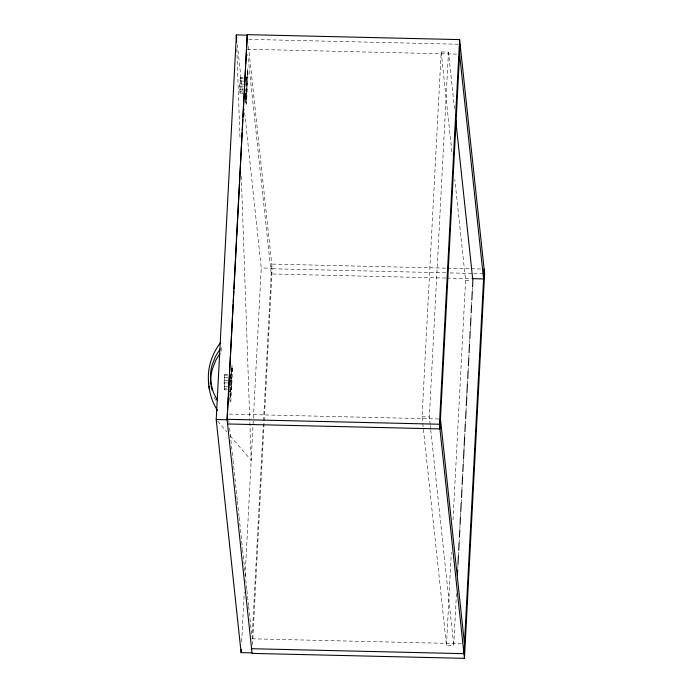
<?xml version="1.0" encoding="UTF-8"?>
<svg xmlns="http://www.w3.org/2000/svg" width="693" height="693" viewBox="0 0 693 693"><rect width="100%" height="100%" fill="white"/><g stroke="black" fill="none" stroke-linecap="round" stroke-linejoin="round"><path stroke-width="0.52" stroke-dasharray="3.46 2.6" d="M227.373 389.89L224.515 389.821L224.801 374.48L227.529 374.549M228.326 389.908L231.193 389.977L232.025 365.358L232.484 371.145L230.838 401.212L230.379 396.361L230.847 386.729L230.241 386.711M242.931 93.174L240.064 93.105L240.35 77.772L243.087 77.833M247.176 72.956L247.219 73.796L247.592 71.076L247.505 74.705L247.271 71.067M243.884 93.2L246.743 93.26L247.574 68.642M230.552 395.027L230.63 396.699L230.397 393.052L230.63 396.699M230.327 396.691L230.397 393.052M231.878 369.75L231.956 371.422L232.042 367.792L231.956 371.422M231.8 369.447L232.025 367.784M246.024 98.008L245.946 96.344L246.18 99.983L246.266 96.353L245.894 99.073L244.984 99.047M246.102 98.319L246.18 99.983M247.427 73.042L247.505 74.705M230.561 394.707L230.717 393.061M221.292 347.756L221.076 351.905L220.885 350.086M224.515 389.821L224.116 382.813L224.801 374.48M240.064 93.105L239.665 86.097L240.35 77.772M230.44 378.144L230.873 374.627M246.041 80.475L246.422 77.911M230.232 390.956L229.582 401.013M231.193 372.591L230.5 385.854L231.107 385.871M245.842 93.226L245.305 103.43C246.413 107.172 245.937 100.251 245.963 98.259L246.396 90.012L245.79 89.995M245.894 92.204L246.803 74.853M241.666 641.813L244.274 592.117M245.123 575.909L253.335 419.248M253.387 418.165L261.261 267.992L244.282 109.026M252.087 638.989L263.47 421.82M263.522 420.738L271.734 264.085L446.379 268.156M252.529 644.75L272.184 268.243L261.261 267.992M456.462 593.529L453.742 645.339L446.465 645.174L422.063 416.779L441.19 51.932L448.466 52.105L454.764 111.079M430.154 424.454L429.348 416.952L448.466 52.105M446.465 645.174L451.325 552.338M453.023 519.958L465.583 280.327L454.816 179.53M457.761 568.702L457.986 564.388M458.437 555.751L458.662 551.429M459.112 542.801L459.346 538.478M459.849 528.768L460.083 524.445M460.533 515.809L460.758 511.495M461.209 502.858L461.434 498.544M461.885 489.908L462.118 485.585M462.569 476.949L462.794 472.635M463.305 462.915L463.53 458.601M463.981 449.965L464.206 445.651M464.656 437.014L464.89 432.692M465.341 424.064L465.566 419.741M466.017 411.105L466.242 406.791M466.753 397.072L466.978 392.758M467.428 384.121L467.662 379.807M468.113 371.171L468.338 366.848M468.789 358.212L469.014 353.898M469.585 343.104L469.75 339.865M470.261 330.154L470.434 326.914M470.885 318.278L471.11 313.955M471.561 305.318L471.786 301.005M472.357 290.211L472.47 288.054M230.397 393.979C229.755 397.375 231.488 393.893 229.47 393.945M245.902 99.922L245.946 97.263L245.019 97.228M231.757 367.836L231.618 371.353M246.413 104.461L248.033 74.428L247.6 68.668M245.946 97.263L245.894 99.073M247.574 71.076L247.202 74.705M229.634 401.178L230.838 401.212M248.813 39.354L457.952 44.239M247.21 49.22L457.432 54.132M245.816 77.893L247.029 77.928M240.073 78.404L243.104 78.474M240.696 81.02L243.564 81.09M244.516 81.107L247.375 81.176M240.67 84L243.529 84.061M244.482 84.087L247.34 84.156M239.665 86.097L243.711 86.192M246.05 89.146L246.656 89.154M239.717 89.856L243.356 89.943M240.263 91.693L242.169 91.736M245.374 95.192L245.98 95.21M447.453 268.182L470.097 268.711M471.171 268.737L480.873 268.962M445.798 272.817L272.236 268.763L248.189 43.633M450.112 272.912L472.747 273.449M473.83 273.466L483.532 273.7M445.859 278.049L271.214 273.969L247.791 54.6M446.942 278.075L471.734 278.655M465.583 280.327L470.781 280.448M230.267 374.61L231.479 374.636M224.523 375.121L227.555 375.19M225.147 377.737L228.014 377.798M228.967 377.824L231.826 377.893M225.121 380.708L227.98 380.778M228.933 380.803L231.791 380.864M224.116 382.813L228.162 382.908M224.168 386.573L227.806 386.659M224.714 388.401L226.62 388.452M229.825 391.909L230.431 391.917M229.435 395.764L230.345 395.781M422.063 416.779L429.348 416.952M229.166 414.093L440.462 419.031M252.096 638.816L461.235 643.702M217.602 421.171L226.698 431.774M230.197 435.845L251.178 460.299L249.826 421.431M214.302 397.271L215.869 400.745M441.19 51.932L452.183 154.868M430.266 425.528L430.604 428.75M430.725 429.816L453.742 645.339M246.396 90.012L246.743 93.26M237.396 44.586L242.559 92.914M230.847 386.729L231.193 389.977M228.785 420.521L229.011 422.669M229.582 428.049L232.917 459.234M233.03 460.308L237.283 500.095M237.396 501.178L239.007 516.233M239.12 517.307L242.446 548.492M242.567 549.566L246.812 589.353M246.925 590.427L248.536 605.483M248.648 606.557L251.75 635.594M245.608 93.451L245.669 94.222A10.638 0.658 -88.7 0 0 246.561 90.757A10.638 0.658 -88.7 0 0 246.812 77.122M236.85 48.952L240.012 139.639M241.294 176.351L249.792 420.356M246.206 77.114A10.638 0.658 -88.7 0 1 245.954 90.74M245.738 93.338A10.638 0.658 -88.7 0 1 245.157 94.854M231.306 375.268A10.638 0.658 -88.7 0 1 230.96 388.201A10.638 0.658 -88.7 0 1 230.119 390.93M230.7 375.251A10.638 0.658 -88.7 0 1 230.405 387.456M230.067 390.973A10.638 0.658 -88.7 0 1 229.513 390.921M231.627 369.672C231.705 372.219 231.8 366.77 231.627 369.672"/><path stroke-width="1.04" d="M252.027 652.875L241.103 652.615L216.207 419.542L236.365 34.919L247.288 35.17L245.755 64.345M227.07 419.282L247.228 34.65L459.606 39.605L484.606 273.718L464.449 658.35L252.079 653.395L227.07 419.282L439.449 424.237L464.449 658.35M228.318 397.106L227.131 419.802L216.207 419.542M228.43 394.949L233.186 304.192M233.298 302.035L233.87 291.233M233.983 289.068L236.642 238.288M236.755 236.131L242.195 132.406M242.307 130.249L242.871 119.439M242.983 117.282L245.643 66.502M241.103 652.615L241.268 649.376M439.449 424.237L459.606 39.605M460.1 44.291L439.942 428.915L227.573 423.96M457.423 575.181L457.701 569.785M457.986 564.388L458.437 555.751M458.723 550.355L459.112 542.801M459.398 537.404L459.797 529.842M460.083 524.445L460.473 516.891M460.758 511.495L461.209 502.858M461.495 497.461L461.885 489.908M462.17 484.511L462.569 476.949M462.855 471.552L463.245 463.998M463.53 458.601L463.981 449.965M464.206 445.651L464.656 437.014M464.942 431.618L465.341 424.064M465.627 418.659L466.017 411.105M466.302 405.708L466.753 397.072M466.978 392.758L467.428 384.121M467.714 378.724L468.113 371.171M468.39 365.774L468.789 358.212M469.074 352.815L469.525 344.178M469.811 338.782L470.2 331.228M470.486 325.831L470.885 318.278M471.162 312.881L471.561 305.318M471.846 299.922L472.297 291.294M472.522 286.971L472.86 280.492L455.682 119.655M484.112 269.04L463.955 653.664L251.576 648.709M220.443 342.74C211.625 354.296 206.835 369.239 208.758 383.775M220.114 349.081L215.419 356.557L211.997 365.41A52.356 47.263 -6.1 0 0 211.027 383.775L213.522 392.766L217.42 400.441M219.932 353.534L215.809 360.195L212.379 369.048A52.356 47.263 -6.1 0 0 211.417 387.422M472.808 278.681L483.593 278.933L459.589 54.184M217.455 410.421C211.668 401.49 208.896 390.956 208.402 380.388M211.616 388.323L212.023 390.142M440.462 419.031L464.466 643.78M236.711 38.141L236.365 34.919L236.625 42.472M209.026 386.105L209.39 389.483"/></g></svg>
